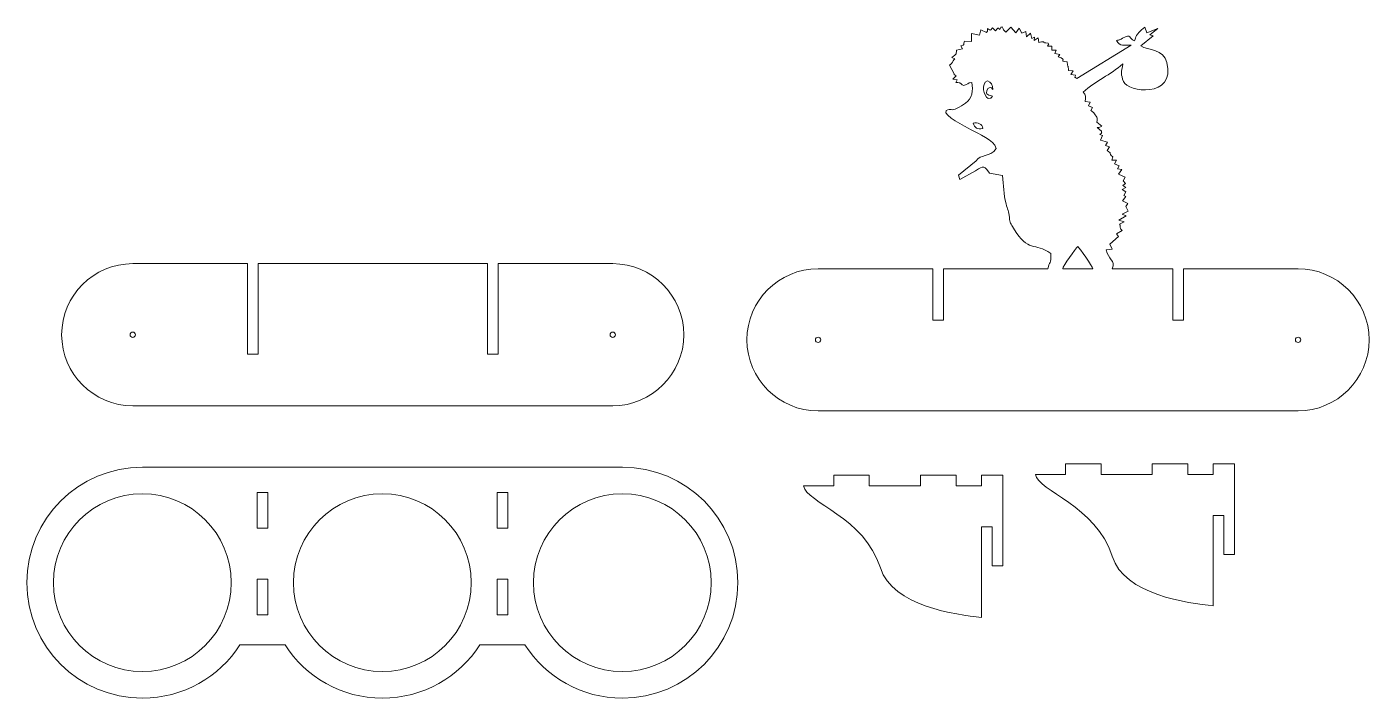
# Model space of a CAD drawing. Header units: millimetres. Extents: x -319 to 436, y -128 to 250.
import ezdxf

# ---------------------------------------------------------------- set-up
doc = ezdxf.new("R2010")
doc.units = ezdxf.units.MM
doc.header["$MEASUREMENT"] = 0
doc.layers.add('layer 1', color=7, linetype='Continuous')

msp = doc.modelspace()

# ---------------------------------------------------------------- linework, layer by layer
at = {"layer": 'layer 1', "lineweight": 9}
for points, knots in [([(317.0084, 248.7989), (317.0084, 248.7989), (310.9258, 246.3178), (310.9258, 246.3178), (310.9258, 246.3178), (310.9258, 246.3178), (309.7331, 249.5009), (309.7331, 249.5009), (309.7331, 249.5009), (303.8595, 245.0224), (305.0998, 244.1285), (303.8586, 241.9666), (303.8586, 241.9666), (300.5884, 242.799), (302.6176, 246.4573), (297.2582, 243.287), (297.2582, 243.287), (294.6724, 241.7574), (295.6166, 242.7496), (293.8405, 242.0142), (293.8405, 242.0142), (295.8816, 238.3378), (297.9486, 239.7024), (301.9912, 239.4773), (301.9912, 239.4773), (301.9912, 239.4773), (271.5027, 220.621), (271.5027, 220.621), (271.5027, 220.621), (270.0081, 222.2066), (270.1682, 219.98), (270.8185, 222.5697), (270.8185, 222.5697), (270.8185, 222.5697), (268.1104, 222.9476), (268.1104, 222.9476), (268.1104, 222.9476), (268.1104, 222.9476), (269.4921, 225.011), (269.4921, 225.011), (269.4921, 225.011), (269.4921, 225.011), (266.7417, 225.2031), (266.7417, 225.2031), (266.7417, 225.2031), (266.7402, 225.433), (266.755, 226.6806), (266.719, 226.8645), (266.719, 226.8645), (266.5066, 227.9523), (266.5048, 227.3516), (266.2091, 228.0962), (266.2091, 228.0962), (266.2091, 228.0962), (266.0443, 230.0945), (266.0443, 230.0945), (266.0443, 230.0945), (260.6285, 230.3248), (266.8699, 231.1839), (261.063, 232.83), (261.063, 232.83), (261.063, 232.83), (261.9601, 234.27), (261.9601, 234.27), (261.9601, 234.27), (261.9601, 234.27), (259.1753, 234.6929), (259.1753, 234.6929), (259.1753, 234.6929), (259.1753, 234.6929), (259.8245, 236.7021), (259.8245, 236.7021), (259.8245, 236.7021), (259.8245, 236.7021), (257.4991, 236.7185), (257.4991, 236.7185), (257.4991, 236.7185), (257.4991, 236.7185), (257.4843, 238.8313), (257.4843, 238.8313), (257.4843, 238.8313), (257.4843, 238.8313), (254.9641, 238.8147), (254.9641, 238.8147), (254.9641, 238.8147), (256.4006, 240.922), (255.3859, 239.2041), (255.3051, 240.5587), (255.3051, 240.5587), (251.003, 240.7306), (254.7886, 241.9616), (250.169, 241.0065), (250.169, 241.0065), (250.169, 241.0065), (249.698, 243.4762), (249.698, 243.4762), (249.698, 243.4762), (249.698, 243.4762), (247.5513, 242.1375), (247.5513, 242.1375), (247.5513, 242.1375), (247.5513, 242.1375), (247.6993, 244.0072), (247.6993, 244.0072), (247.6993, 244.0072), (247.6993, 244.0072), (246.2432, 243.1768), (246.2432, 243.1768), (246.2432, 243.1768), (246.2432, 243.1768), (245.4349, 246.1373), (245.4349, 246.1373), (245.4349, 246.1373), (245.4349, 246.1373), (243.1364, 244.1515), (243.1364, 244.1515), (243.1364, 244.1515), (243.1364, 244.1515), (242.7838, 247.0888), (242.7838, 247.0888), (242.7838, 247.0888), (242.7838, 247.0888), (240.5032, 246.1079), (240.5032, 246.1079), (240.5032, 246.1079), (240.5032, 246.1079), (239.0708, 249.0771), (239.0708, 249.0771), (239.0708, 249.0771), (239.0708, 249.0771), (237.1924, 246.3053), (237.1924, 246.3053), (237.1924, 246.3053), (237.1924, 246.3053), (234.407, 249.4854), (234.407, 249.4854), (234.407, 249.4854), (234.407, 249.4854), (231.5267, 246.8352), (231.5267, 246.8352), (231.5267, 246.8352), (230.0442, 247.9355), (230.4933, 247.8479), (229.5316, 249.7579), (229.5316, 249.7579), (228.3513, 249.2514), (229.1298, 249.7276), (228.1472, 248.1677), (228.1472, 248.1677), (226.6854, 249.6195), (227.5588, 249.3912), (225.741, 247.5543), (225.741, 247.5543), (225.741, 247.5543), (224.0224, 249.1287), (224.0224, 249.1287), (224.0224, 249.1287), (222.4156, 247.1653), (223.3038, 247.7131), (221.2386, 248.7447), (221.2386, 248.7447), (221.1591, 245.8724), (221.5823, 248.0198), (220.6738, 246.4926), (220.6738, 246.4926), (220.6738, 246.4926), (217.58, 248.0184), (217.58, 248.0184), (217.58, 248.0184), (217.58, 248.0184), (216.6948, 245.0902), (216.6948, 245.0902), (216.6948, 245.0902), (216.6948, 245.0902), (212.2789, 246.0624), (212.2789, 246.0624), (212.2789, 246.0624), (212.2789, 246.0624), (212.3196, 241.5719), (212.3196, 241.5719), (212.3196, 241.5719), (212.3196, 241.5719), (208.3312, 241.6345), (208.3312, 241.6345), (208.3312, 241.6345), (207.4096, 239.7985), (208.7828, 239.4718), (206.2348, 239.0562), (206.2348, 239.0562), (206.2348, 239.0562), (207.1032, 237.469), (207.1032, 237.469), (207.1032, 237.469), (207.1032, 237.469), (203.8671, 236.6873), (203.8671, 236.6873), (203.8671, 236.6873), (203.6611, 233.6804), (203.6001, 234.7716), (201.2528, 232.484), (201.2528, 232.484), (201.2528, 232.484), (202.9418, 231.7991), (202.9418, 231.7991), (202.9418, 231.7991), (200.8952, 229.7517), (202.3076, 230.0562), (199.8778, 228.1492), (199.8778, 228.1492), (199.8778, 228.1492), (202.4504, 223.2731), (202.4504, 223.2731), (202.4504, 223.2731), (202.4777, 223.2193), (202.5309, 223.0557), (202.5624, 223.0081), (202.5624, 223.0081), (202.848, 222.577), (203.054, 222.5861), (203.7087, 222.2381), (203.7087, 222.2381), (203.7087, 222.2381), (201.6792, 220.3631), (201.6792, 220.3631), (201.6792, 220.3631), (201.6792, 220.3631), (204.117, 219.922), (204.117, 219.922), (204.117, 219.922), (204.117, 219.922), (203.4817, 218.3594), (203.4817, 218.3594), (203.4817, 218.3594), (206.9029, 218.3569), (205.1759, 218.0789), (207.8917, 216.7032), (207.8917, 216.7032), (210.2699, 217.4734), (209.8599, 218.1875), (212.4674, 218.4128), (212.4674, 218.4128), (213.1716, 214.0744), (212.7132, 209.3257), (208.9121, 206.8064), (208.9121, 206.8064), (207.5361, 205.8943), (205.6639, 204.7712), (204.2056, 203.9888), (204.2056, 203.9888), (200.6845, 202.1007), (200.7393, 204.1623), (198.0709, 202.5974), (198.0709, 202.5974), (195.6854, 199.9014), (209.4177, 193.484), (211.7706, 192.0391), (211.7706, 192.0391), (216.2448, 189.2912), (224.8291, 186.4364), (226.1409, 181.2325), (226.1409, 181.2325), (222.5497, 176.1035), (217.1937, 178.2431), (214.8012, 174.3225), (214.8012, 174.3225), (214.8012, 174.3225), (204.9392, 166.2362), (204.9392, 166.2362), (204.9392, 166.2362), (204.9392, 166.2362), (205.6353, 163.8291), (205.6353, 163.8291), (205.6353, 163.8291), (205.6353, 163.8291), (214.5904, 168.7437), (214.5904, 168.7437), (214.5904, 168.7437), (219.0589, 172.0531), (219.6796, 171.2168), (222.2925, 167.3256), (222.2925, 167.3256), (222.2925, 167.3256), (229.6863, 166.0758), (229.6863, 166.0758), (229.6863, 166.0758), (230.2884, 160.5452), (230.2923, 155.6035), (231.6919, 150.1037), (231.6919, 150.1037), (232.4897, 146.9689), (233.2669, 146.0092), (233.5407, 142.4836), (233.5407, 142.4836), (233.8022, 139.1154), (234.2058, 139.1496), (235.9027, 136.394), (235.9027, 136.394), (244.5729, 122.3162), (247.3906, 128.9471), (256.8645, 122.1195), (256.8645, 122.1195), (257.3451, 116.2602), (255.8402, 117.6378), (255.2473, 113.6298), (255.2473, 113.6298), (255.2473, 113.6298), (196.4386, 113.6298), (196.4386, 113.6298), (196.4386, 113.6298), (196.4386, 113.6298), (196.4386, 84.6013), (196.4386, 84.6013), (196.4386, 84.6013), (196.4386, 84.6013), (190.4386, 84.6013), (190.4386, 84.6013), (190.4386, 84.6013), (190.4386, 84.6013), (190.4386, 113.6298), (190.4386, 113.6298), (190.4386, 113.6298), (190.4386, 113.6298), (125.9376, 113.6298), (125.9376, 113.6298), (125.9376, 113.6298), (103.9402, 113.6298), (85.9384, 95.6297), (85.9384, 73.6295), (85.9384, 73.6295), (85.9384, 73.6295), (85.9384, 73.6295), (85.9384, 73.6295), (85.9384, 73.6295), (85.9384, 51.6298), (103.9401, 33.6298), (125.9376, 33.6298), (125.9376, 33.6298), (125.9376, 33.6298), (395.9392, 33.6298), (395.9392, 33.6298), (395.9392, 33.6298), (417.9367, 33.6298), (435.9384, 51.6298), (435.9384, 73.6295), (435.9384, 73.6295), (435.9384, 73.6295), (435.9384, 73.6295), (435.9384, 73.6295), (435.9384, 73.6295), (435.9384, 95.6297), (417.9367, 113.6298), (395.9392, 113.6298), (395.9392, 113.6298), (395.9392, 113.6298), (331.4386, 113.6298), (331.4386, 113.6298), (331.4386, 113.6298), (331.4386, 113.6298), (331.4386, 84.6013), (331.4386, 84.6013), (331.4386, 84.6013), (331.4386, 84.6013), (325.4386, 84.6013), (325.4386, 84.6013), (325.4386, 84.6013), (325.4386, 84.6013), (325.4386, 113.6298), (325.4386, 113.6298), (325.4386, 113.6298), (325.4386, 113.6298), (291.3526, 113.6298), (291.3526, 113.6298), (291.3526, 113.6298), (293.5992, 118.4302), (288.9785, 118.7952), (288.0129, 124.3081), (288.0129, 124.3081), (288.0129, 124.3081), (291.302, 124.6919), (291.302, 124.6919), (291.302, 124.6919), (291.302, 124.6919), (289.9943, 127.4331), (289.9943, 127.4331), (289.9943, 127.4331), (289.9943, 127.4331), (294.9781, 131.6858), (294.9781, 131.6858), (294.9781, 131.6858), (294.9781, 131.6858), (293.8327, 133.3099), (293.8327, 133.3099), (293.8327, 133.3099), (293.8327, 133.3099), (296.9314, 135.0662), (296.9314, 135.0662), (296.9314, 135.0662), (294.8643, 137.8533), (296.7249, 136.6168), (295.4666, 138.7246), (295.4666, 138.7246), (295.4666, 138.7246), (298.207, 140.0043), (298.207, 140.0043), (298.207, 140.0043), (298.207, 140.0043), (295.0838, 140.9305), (295.0838, 140.9305), (295.0838, 140.9305), (295.0838, 140.9305), (299.2319, 143.331), (299.2319, 143.331), (299.2319, 143.331), (299.2319, 143.331), (296.9266, 144.3724), (296.9266, 144.3724), (296.9266, 144.3724), (296.9266, 144.3724), (300.4593, 146.0579), (300.4593, 146.0579), (300.4593, 146.0579), (300.4593, 146.0579), (298.9777, 148.5693), (298.9777, 148.5693), (298.9777, 148.5693), (298.9777, 148.5693), (300.1723, 150.3766), (300.1723, 150.3766), (300.1723, 150.3766), (300.1723, 150.3766), (297.2362, 151.9021), (297.2362, 151.9021), (297.2362, 151.9021), (297.2362, 151.9021), (299.104, 154.2626), (299.104, 154.2626), (299.104, 154.2626), (299.104, 154.2626), (297.937, 154.8512), (297.937, 154.8512), (297.937, 154.8512), (297.937, 154.8512), (299.1368, 156.9672), (299.1368, 156.9672), (299.1368, 156.9672), (299.1368, 156.9672), (296.9421, 158.2289), (296.9421, 158.2289), (296.9421, 158.2289), (296.9421, 158.2289), (299.0603, 159.311), (299.0603, 159.311), (299.0603, 159.311), (299.0603, 159.311), (297.4246, 160.514), (297.4246, 160.514), (297.4246, 160.514), (297.4246, 160.514), (298.9659, 161.5691), (298.9659, 161.5691), (298.9659, 161.5691), (298.9659, 161.5691), (297.5589, 163.1731), (297.5589, 163.1731), (297.5589, 163.1731), (297.5589, 163.1731), (298.6952, 165.1227), (298.6952, 165.1227), (298.6952, 165.1227), (298.6952, 165.1227), (294.8755, 166.8756), (294.8755, 166.8756), (294.8755, 166.8756), (294.8755, 166.8756), (296.7397, 169.5336), (296.7397, 169.5336), (296.7397, 169.5336), (296.7397, 169.5336), (294.3271, 169.9096), (294.3271, 169.9096), (294.3271, 169.9096), (294.3271, 169.9096), (295.3626, 171.5173), (295.3626, 171.5173), (295.3626, 171.5173), (295.3626, 171.5173), (292.7203, 172.6857), (292.7203, 172.6857), (292.7203, 172.6857), (292.7203, 172.6857), (293.8937, 174.6403), (293.8937, 174.6403), (293.8937, 174.6403), (293.8937, 174.6403), (291.1324, 174.6319), (291.1324, 174.6319), (291.1324, 174.6319), (291.1324, 174.6319), (291.7953, 176.5512), (291.7953, 176.5512), (291.7953, 176.5512), (288.5296, 178.9931), (291.8235, 178.2329), (288.6404, 180.0889), (288.6404, 180.0889), (288.6404, 180.0889), (289.8364, 182.2725), (289.8364, 182.2725), (289.8364, 182.2725), (289.8364, 182.2725), (287.5437, 182.9503), (287.5437, 182.9503), (287.5437, 182.9503), (287.5437, 182.9503), (288.7101, 184.7752), (288.7101, 184.7752), (288.7101, 184.7752), (288.7101, 184.7752), (284.7442, 185.9379), (284.7442, 185.9379), (284.7442, 185.9379), (284.7442, 185.9379), (285.9121, 188.5257), (285.9121, 188.5257), (285.9121, 188.5257), (285.9121, 188.5257), (284.3975, 189.1492), (284.3975, 189.1492), (284.3975, 189.1492), (286.2741, 190.7014), (285.2136, 189.2446), (285.3647, 191.0098), (285.3647, 191.0098), (285.3647, 191.0098), (282.9096, 193.1285), (282.9096, 193.1285), (282.9096, 193.1285), (284.6472, 193.1519), (284.2612, 193.0866), (285.5083, 193.8614), (285.5083, 193.8614), (285.5083, 193.8614), (282.7411, 196.0758), (282.7411, 196.0758), (282.7411, 196.0758), (283.1087, 198.8833), (283.3304, 198.1103), (280.9932, 201.3115), (280.9932, 201.3115), (280.5043, 201.9812), (280.2771, 202.0238), (279.3266, 202.6944), (279.3266, 202.6944), (279.3266, 202.6944), (280.3092, 204.4423), (280.3092, 204.4423), (280.3092, 204.4423), (280.3092, 204.4423), (278.0828, 205.3063), (278.0828, 205.3063), (278.0828, 205.3063), (278.0828, 205.3063), (278.9824, 207.2714), (278.9824, 207.2714), (278.9824, 207.2714), (278.9824, 207.2714), (276.1733, 207.7933), (276.1733, 207.7933), (276.1733, 207.7933), (276.3775, 210.2164), (276.8598, 211.2992), (274.9851, 213.0025), (274.9851, 213.0025), (282.2854, 219.5831), (290.1735, 222.5183), (297.4629, 229.0076), (297.4629, 229.0076), (296.3744, 223.9835), (296.2715, 223.0347), (297.7262, 219.0222), (297.7262, 219.0222), (299.9667, 212.842), (327.1087, 209.4217), (322.2016, 229.6217), (322.2016, 229.6217), (320.3317, 237.3187), (311.5407, 236.3966), (307.5033, 239.0639), (307.5033, 239.0639), (307.5033, 239.0639), (314.4588, 244.6075), (314.4588, 244.6075), (314.4588, 244.6075), (314.4588, 244.6075), (312.5367, 245.268), (312.5367, 245.268), (312.5367, 245.268), (312.5367, 245.268), (317.0084, 248.7989), (317.0084, 248.7989)], [0, 0, 0, 0, 0.00662252, 0.00662252, 0.00662252, 0.00662252, 0.01324503, 0.01324503, 0.01324503, 0.01324503, 0.01986755, 0.01986755, 0.01986755, 0.01986755, 0.02649007, 0.02649007, 0.02649007, 0.02649007, 0.03311258, 0.03311258, 0.03311258, 0.03311258, 0.0397351, 0.0397351, 0.0397351, 0.0397351, 0.04635762, 0.04635762, 0.04635762, 0.04635762, 0.05298013, 0.05298013, 0.05298013, 0.05298013, 0.05960265, 0.05960265, 0.05960265, 0.05960265, 0.06622517, 0.06622517, 0.06622517, 0.06622517, 0.07284768, 0.07284768, 0.07284768, 0.07284768, 0.0794702, 0.0794702, 0.0794702, 0.0794702, 0.08609272, 0.08609272, 0.08609272, 0.08609272, 0.09271523, 0.09271523, 0.09271523, 0.09271523, 0.09933775, 0.09933775, 0.09933775, 0.09933775, 0.10596026, 0.10596026, 0.10596026, 0.10596026, 0.11258278, 0.11258278, 0.11258278, 0.11258278, 0.1192053, 0.1192053, 0.1192053, 0.1192053, 0.12582781, 0.12582781, 0.12582781, 0.12582781, 0.13245033, 0.13245033, 0.13245033, 0.13245033, 0.13907285, 0.13907285, 0.13907285, 0.13907285, 0.14569536, 0.14569536, 0.14569536, 0.14569536, 0.15231788, 0.15231788, 0.15231788, 0.15231788, 0.1589404, 0.1589404, 0.1589404, 0.1589404, 0.16556291, 0.16556291, 0.16556291, 0.16556291, 0.17218543, 0.17218543, 0.17218543, 0.17218543, 0.17880795, 0.17880795, 0.17880795, 0.17880795, 0.18543046, 0.18543046, 0.18543046, 0.18543046, 0.19205298, 0.19205298, 0.19205298, 0.19205298, 0.1986755, 0.1986755, 0.1986755, 0.1986755, 0.20529801, 0.20529801, 0.20529801, 0.20529801, 0.21192053, 0.21192053, 0.21192053, 0.21192053, 0.21854305, 0.21854305, 0.21854305, 0.21854305, 0.22516556, 0.22516556, 0.22516556, 0.22516556, 0.23178808, 0.23178808, 0.23178808, 0.23178808, 0.2384106, 0.2384106, 0.2384106, 0.2384106, 0.24503311, 0.24503311, 0.24503311, 0.24503311, 0.25165563, 0.25165563, 0.25165563, 0.25165563, 0.25827815, 0.25827815, 0.25827815, 0.25827815, 0.26490066, 0.26490066, 0.26490066, 0.26490066, 0.27152318, 0.27152318, 0.27152318, 0.27152318, 0.2781457, 0.2781457, 0.2781457, 0.2781457, 0.28476821, 0.28476821, 0.28476821, 0.28476821, 0.29139073, 0.29139073, 0.29139073, 0.29139073, 0.29801325, 0.29801325, 0.29801325, 0.29801325, 0.30463576, 0.30463576, 0.30463576, 0.30463576, 0.31125828, 0.31125828, 0.31125828, 0.31125828, 0.31788079, 0.31788079, 0.31788079, 0.31788079, 0.32450331, 0.32450331, 0.32450331, 0.32450331, 0.33112583, 0.33112583, 0.33112583, 0.33112583, 0.33774834, 0.33774834, 0.33774834, 0.33774834, 0.34437086, 0.34437086, 0.34437086, 0.34437086, 0.35099338, 0.35099338, 0.35099338, 0.35099338, 0.35761589, 0.35761589, 0.35761589, 0.35761589, 0.36423841, 0.36423841, 0.36423841, 0.36423841, 0.37086093, 0.37086093, 0.37086093, 0.37086093, 0.37748344, 0.37748344, 0.37748344, 0.37748344, 0.38410596, 0.38410596, 0.38410596, 0.38410596, 0.39072848, 0.39072848, 0.39072848, 0.39072848, 0.39735099, 0.39735099, 0.39735099, 0.39735099, 0.40397351, 0.40397351, 0.40397351, 0.40397351, 0.41059603, 0.41059603, 0.41059603, 0.41059603, 0.41721854, 0.41721854, 0.41721854, 0.41721854, 0.42384106, 0.42384106, 0.42384106, 0.42384106, 0.43046358, 0.43046358, 0.43046358, 0.43046358, 0.43708609, 0.43708609, 0.43708609, 0.43708609, 0.44370861, 0.44370861, 0.44370861, 0.44370861, 0.45033113, 0.45033113, 0.45033113, 0.45033113, 0.45695364, 0.45695364, 0.45695364, 0.45695364, 0.46357616, 0.46357616, 0.46357616, 0.46357616, 0.47019868, 0.47019868, 0.47019868, 0.47019868, 0.47682119, 0.47682119, 0.47682119, 0.47682119, 0.48344371, 0.48344371, 0.48344371, 0.48344371, 0.49006623, 0.49006623, 0.49006623, 0.49006623, 0.49668874, 0.49668874, 0.49668874, 0.49668874, 0.50331126, 0.50331126, 0.50331126, 0.50331126, 0.50993377, 0.50993377, 0.50993377, 0.50993377, 0.51655629, 0.51655629, 0.51655629, 0.51655629, 0.52317881, 0.52317881, 0.52317881, 0.52317881, 0.52980132, 0.52980132, 0.52980132, 0.52980132, 0.53642384, 0.53642384, 0.53642384, 0.53642384, 0.54304636, 0.54304636, 0.54304636, 0.54304636, 0.54966887, 0.54966887, 0.54966887, 0.54966887, 0.55629139, 0.55629139, 0.55629139, 0.55629139, 0.56291391, 0.56291391, 0.56291391, 0.56291391, 0.56953642, 0.56953642, 0.56953642, 0.56953642, 0.57615894, 0.57615894, 0.57615894, 0.57615894, 0.58278146, 0.58278146, 0.58278146, 0.58278146, 0.58940397, 0.58940397, 0.58940397, 0.58940397, 0.59602649, 0.59602649, 0.59602649, 0.59602649, 0.60264901, 0.60264901, 0.60264901, 0.60264901, 0.60927152, 0.60927152, 0.60927152, 0.60927152, 0.61589404, 0.61589404, 0.61589404, 0.61589404, 0.62251656, 0.62251656, 0.62251656, 0.62251656, 0.62913907, 0.62913907, 0.62913907, 0.62913907, 0.63576159, 0.63576159, 0.63576159, 0.63576159, 0.64238411, 0.64238411, 0.64238411, 0.64238411, 0.64900662, 0.64900662, 0.64900662, 0.64900662, 0.65562914, 0.65562914, 0.65562914, 0.65562914, 0.66225166, 0.66225166, 0.66225166, 0.66225166, 0.66887417, 0.66887417, 0.66887417, 0.66887417, 0.67549669, 0.67549669, 0.67549669, 0.67549669, 0.68211921, 0.68211921, 0.68211921, 0.68211921, 0.68874172, 0.68874172, 0.68874172, 0.68874172, 0.69536424, 0.69536424, 0.69536424, 0.69536424, 0.70198675, 0.70198675, 0.70198675, 0.70198675, 0.70860927, 0.70860927, 0.70860927, 0.70860927, 0.71523179, 0.71523179, 0.71523179, 0.71523179, 0.7218543, 0.7218543, 0.7218543, 0.7218543, 0.72847682, 0.72847682, 0.72847682, 0.72847682, 0.73509934, 0.73509934, 0.73509934, 0.73509934, 0.74172185, 0.74172185, 0.74172185, 0.74172185, 0.74834437, 0.74834437, 0.74834437, 0.74834437, 0.75496689, 0.75496689, 0.75496689, 0.75496689, 0.7615894, 0.7615894, 0.7615894, 0.7615894, 0.76821192, 0.76821192, 0.76821192, 0.76821192, 0.77483444, 0.77483444, 0.77483444, 0.77483444, 0.78145695, 0.78145695, 0.78145695, 0.78145695, 0.78807947, 0.78807947, 0.78807947, 0.78807947, 0.79470199, 0.79470199, 0.79470199, 0.79470199, 0.8013245, 0.8013245, 0.8013245, 0.8013245, 0.80794702, 0.80794702, 0.80794702, 0.80794702, 0.81456954, 0.81456954, 0.81456954, 0.81456954, 0.82119205, 0.82119205, 0.82119205, 0.82119205, 0.82781457, 0.82781457, 0.82781457, 0.82781457, 0.83443709, 0.83443709, 0.83443709, 0.83443709, 0.8410596, 0.8410596, 0.8410596, 0.8410596, 0.84768212, 0.84768212, 0.84768212, 0.84768212, 0.85430464, 0.85430464, 0.85430464, 0.85430464, 0.86092715, 0.86092715, 0.86092715, 0.86092715, 0.86754967, 0.86754967, 0.86754967, 0.86754967, 0.87417219, 0.87417219, 0.87417219, 0.87417219, 0.8807947, 0.8807947, 0.8807947, 0.8807947, 0.88741722, 0.88741722, 0.88741722, 0.88741722, 0.89403974, 0.89403974, 0.89403974, 0.89403974, 0.90066225, 0.90066225, 0.90066225, 0.90066225, 0.90728477, 0.90728477, 0.90728477, 0.90728477, 0.91390728, 0.91390728, 0.91390728, 0.91390728, 0.9205298, 0.9205298, 0.9205298, 0.9205298, 0.92715232, 0.92715232, 0.92715232, 0.92715232, 0.93377483, 0.93377483, 0.93377483, 0.93377483, 0.94039735, 0.94039735, 0.94039735, 0.94039735, 0.94701987, 0.94701987, 0.94701987, 0.94701987, 0.95364238, 0.95364238, 0.95364238, 0.95364238, 0.9602649, 0.9602649, 0.9602649, 0.9602649, 0.96688742, 0.96688742, 0.96688742, 0.96688742, 0.97350993, 0.97350993, 0.97350993, 0.97350993, 0.98013245, 0.98013245, 0.98013245, 0.98013245, 0.98675497, 0.98675497, 0.98675497, 0.98675497, 1, 1, 1, 1]), ([(224.1201, 210.7333), (222.7489, 209.183), (223.8326, 209.7887), (221.6663, 209.3662), (221.6663, 209.3662), (218.9676, 211.25), (217.4357, 217.537), (221.1692, 219.4312), (221.1692, 219.4312), (223.5155, 218.6241), (224.1003, 217.0139), (224.3311, 214.5435), (224.3311, 214.5435), (223.1292, 216.1246), (222.7764, 215.4779), (221.3984, 215.0006), (221.3984, 215.0006), (219.179, 210.909), (222.6043, 211.4453), (224.1201, 210.7333)], [0, 0, 0, 0, 0.16666667, 0.16666667, 0.16666667, 0.16666667, 0.33333333, 0.33333333, 0.33333333, 0.33333333, 0.5, 0.5, 0.5, 0.5, 0.66666667, 0.66666667, 0.66666667, 0.66666667, 1, 1, 1, 1]), ([(213.2238, 195.6201), (215.6928, 196.145), (218.4277, 195.0938), (218.6289, 192.5351), (218.6289, 192.5351), (215.4003, 191.73), (214.1051, 192.9685), (213.2238, 195.6201)], [0, 0, 0, 0, 0.33333333, 0.33333333, 0.33333333, 0.33333333, 1, 1, 1, 1]), ([(272.0244, 126.1183), (273.0298, 125.356), (280.3074, 114.8571), (280.5541, 113.6118), (280.5541, 113.6118), (280.5541, 113.6118), (263.5491, 113.6478), (263.5491, 113.6478), (263.5491, 113.6478), (263.6636, 114.9441), (270.8228, 125.1463), (272.0244, 126.1183)], [0, 0, 0, 0, 0.25, 0.25, 0.25, 0.25, 0.5, 0.5, 0.5, 0.5, 1, 1, 1, 1]), ([(125.9384, 75.1298), (126.7668, 75.1298), (127.4384, 74.4582), (127.4384, 73.6298), (127.4384, 73.6298), (127.4384, 72.8014), (126.7668, 72.1298), (125.9384, 72.1298), (125.9384, 72.1298), (125.11, 72.1298), (124.4384, 72.8014), (124.4384, 73.6298), (124.4384, 73.6298), (124.4384, 74.4582), (125.11, 75.1298), (125.9384, 75.1298)], [0, 0, 0, 0, 0.2, 0.2, 0.2, 0.2, 0.4, 0.4, 0.4, 0.4, 0.6, 0.6, 0.6, 0.6, 1, 1, 1, 1]), ([(395.9384, 75.1298), (396.7668, 75.1298), (397.4384, 74.4582), (397.4384, 73.6298), (397.4384, 73.6298), (397.4384, 72.8014), (396.7668, 72.1298), (395.9384, 72.1298), (395.9384, 72.1298), (395.11, 72.1298), (394.4384, 72.8014), (394.4384, 73.6298), (394.4384, 73.6298), (394.4384, 74.4582), (395.11, 75.1298), (395.9384, 75.1298)], [0, 0, 0, 0, 0.2, 0.2, 0.2, 0.2, 0.4, 0.4, 0.4, 0.4, 0.6, 0.6, 0.6, 0.6, 1, 1, 1, 1])]:
    msp.add_open_spline(points, degree=3, knots=knots, dxfattribs=at)
at = {"layer": 'layer 1', "color": 250, "lineweight": 20}
for points, knots in [([(-259.5725, 116.4827), (-259.5725, 116.4827), (-195.0723, 116.4827), (-195.0723, 116.4827), (-195.0723, 116.4827), (-195.0723, 116.4827), (-195.0723, 65.483), (-195.0723, 65.483), (-195.0723, 65.483), (-195.0723, 65.483), (-189.0723, 65.483), (-189.0723, 65.483), (-189.0723, 65.483), (-189.0723, 65.483), (-189.0723, 116.4827), (-189.0723, 116.4827), (-189.0723, 116.4827), (-189.0723, 116.4827), (-60.0723, 116.4827), (-60.0723, 116.4827), (-60.0723, 116.4827), (-60.0723, 116.4827), (-60.0723, 65.483), (-60.0723, 65.483), (-60.0723, 65.483), (-60.0723, 65.483), (-54.0723, 65.483), (-54.0723, 65.483), (-54.0723, 65.483), (-54.0723, 65.483), (-54.0723, 116.4827), (-54.0723, 116.4827), (-54.0723, 116.4827), (-54.0723, 116.4827), (10.4275, 116.4827), (10.4275, 116.4827), (10.4275, 116.4827), (32.4275, 116.4827), (50.4275, 98.4827), (50.4275, 76.4827), (50.4275, 76.4827), (50.4275, 76.4827), (50.4275, 76.4827), (50.4275, 76.4827), (50.4275, 76.4827), (50.4275, 54.4827), (32.4275, 36.4827), (10.4275, 36.4827), (10.4275, 36.4827), (10.4275, 36.4827), (-259.5725, 36.4827), (-259.5725, 36.4827), (-259.5725, 36.4827), (-281.5725, 36.4827), (-299.5725, 54.4827), (-299.5725, 76.4827), (-299.5725, 76.4827), (-299.5725, 76.4827), (-299.5725, 76.4827), (-299.5725, 76.4827), (-299.5725, 76.4827), (-299.5725, 98.4827), (-281.5725, 116.4827), (-259.5725, 116.4827)], [0, 0, 0, 0, 0.05882353, 0.05882353, 0.05882353, 0.05882353, 0.11764706, 0.11764706, 0.11764706, 0.11764706, 0.17647059, 0.17647059, 0.17647059, 0.17647059, 0.23529412, 0.23529412, 0.23529412, 0.23529412, 0.29411765, 0.29411765, 0.29411765, 0.29411765, 0.35294118, 0.35294118, 0.35294118, 0.35294118, 0.41176471, 0.41176471, 0.41176471, 0.41176471, 0.47058824, 0.47058824, 0.47058824, 0.47058824, 0.52941176, 0.52941176, 0.52941176, 0.52941176, 0.58823529, 0.58823529, 0.58823529, 0.58823529, 0.64705882, 0.64705882, 0.64705882, 0.64705882, 0.70588235, 0.70588235, 0.70588235, 0.70588235, 0.76470588, 0.76470588, 0.76470588, 0.76470588, 0.82352941, 0.82352941, 0.82352941, 0.82352941, 0.88235294, 0.88235294, 0.88235294, 0.88235294, 1, 1, 1, 1]), ([(-259.5725, 77.9827), (-258.7441, 77.9827), (-258.0725, 77.3111), (-258.0725, 76.4827), (-258.0725, 76.4827), (-258.0725, 75.6543), (-258.7441, 74.9827), (-259.5725, 74.9827), (-259.5725, 74.9827), (-260.4009, 74.9827), (-261.0725, 75.6543), (-261.0725, 76.4827), (-261.0725, 76.4827), (-261.0725, 77.3111), (-260.4009, 77.9827), (-259.5725, 77.9827)], [0, 0, 0, 0, 0.2, 0.2, 0.2, 0.2, 0.4, 0.4, 0.4, 0.4, 0.6, 0.6, 0.6, 0.6, 1, 1, 1, 1]), ([(10.4275, 77.9827), (11.2559, 77.9827), (11.9275, 77.3111), (11.9275, 76.4827), (11.9275, 76.4827), (11.9275, 75.6543), (11.2559, 74.9827), (10.4275, 74.9827), (10.4275, 74.9827), (9.5991, 74.9827), (8.9275, 75.6543), (8.9275, 76.4827), (8.9275, 76.4827), (8.9275, 77.3111), (9.5991, 77.9827), (10.4275, 77.9827)], [0, 0, 0, 0, 0.2, 0.2, 0.2, 0.2, 0.4, 0.4, 0.4, 0.4, 0.6, 0.6, 0.6, 0.6, 1, 1, 1, 1]), ([(15.8601, 1.9574), (51.7586, 1.9574), (80.8601, -27.1441), (80.8601, -63.0426), (80.8601, -63.0426), (80.8601, -98.9411), (51.7586, -128.0426), (15.8601, -128.0426), (15.8601, -128.0426), (-7.1518, -128.0426), (-27.3701, -116.0839), (-38.9209, -98.0426), (-38.9209, -98.0426), (-38.9209, -98.0426), (-64.3588, -98.0426), (-64.3588, -98.0426), (-64.3588, -98.0426), (-75.9096, -116.0839), (-96.1279, -128.0426), (-119.1398, -128.0426), (-119.1398, -128.0426), (-142.1517, -128.0426), (-162.37, -116.0839), (-173.9208, -98.0426), (-173.9208, -98.0426), (-182.4002, -98.0426), (-190.8795, -98.0426), (-199.3589, -98.0426), (-199.3589, -98.0426), (-210.9097, -116.0839), (-231.128, -128.0426), (-254.1399, -128.0426), (-254.1399, -128.0426), (-290.0384, -128.0426), (-319.1399, -98.9411), (-319.1399, -63.0426), (-319.1399, -63.0426), (-319.1399, -27.1441), (-290.0384, 1.9574), (-254.1399, 1.9574), (-254.1399, 1.9574), (-254.1399, 1.9574), (15.8601, 1.9574), (15.8601, 1.9574)], [0, 0, 0, 0, 0.08333333, 0.08333333, 0.08333333, 0.08333333, 0.16666667, 0.16666667, 0.16666667, 0.16666667, 0.25, 0.25, 0.25, 0.25, 0.33333333, 0.33333333, 0.33333333, 0.33333333, 0.41666667, 0.41666667, 0.41666667, 0.41666667, 0.5, 0.5, 0.5, 0.5, 0.58333333, 0.58333333, 0.58333333, 0.58333333, 0.66666667, 0.66666667, 0.66666667, 0.66666667, 0.75, 0.75, 0.75, 0.75, 0.83333333, 0.83333333, 0.83333333, 0.83333333, 1, 1, 1, 1]), ([(265.146, -2.1426), (265.146, -2.1426), (265.146, 3.8574), (265.146, 3.8574), (265.146, 3.8574), (265.146, 3.8574), (285.146, 3.8574), (285.146, 3.8574), (285.146, 3.8574), (285.146, 3.8574), (285.146, -2.1426), (285.146, -2.1426), (285.146, -2.1426), (285.146, -2.1426), (313.9366, -2.1426), (313.9366, -2.1426), (313.9366, -2.1426), (313.9366, -2.1426), (313.9366, 3.8574), (313.9366, 3.8574), (313.9366, 3.8574), (313.9366, 3.8574), (333.9366, 3.8574), (333.9366, 3.8574), (333.9366, 3.8574), (333.9366, 3.8574), (333.9366, -2.1426), (333.9366, -2.1426), (333.9366, -2.1426), (333.9366, -2.1426), (348.1934, -2.1426), (348.1934, -2.1426), (348.1934, -2.1426), (348.1934, -2.1426), (348.1934, 3.8571), (348.1934, 3.8571), (348.1934, 3.8571), (348.1934, 3.8571), (360.1934, 3.8571), (360.1934, 3.8571), (360.1934, 3.8571), (360.1934, 3.8571), (360.1934, -47.1426), (360.1934, -47.1426), (360.1934, -47.1426), (360.1934, -47.1426), (354.1934, -47.1426), (354.1934, -47.1426), (354.1934, -47.1426), (354.1934, -47.1426), (354.1934, -25.1709), (354.1934, -25.1709), (354.1934, -25.1709), (354.1934, -25.1709), (348.1934, -25.1709), (348.1934, -25.1709), (348.1934, -25.1709), (348.1934, -25.1709), (348.1934, -76.1425), (348.1934, -76.1425), (348.1934, -76.1425), (334.1015, -74.5106), (298.1846, -69.9517), (291.3773, -48.1992), (291.3773, -48.1992), (282.4572, -19.6952), (249.6161, -11.403), (248.1934, -2.1426), (248.1934, -2.1426), (248.1934, -2.1426), (265.146, -2.1426), (265.146, -2.1426)], [0, 0, 0, 0, 0.05263158, 0.05263158, 0.05263158, 0.05263158, 0.10526316, 0.10526316, 0.10526316, 0.10526316, 0.15789474, 0.15789474, 0.15789474, 0.15789474, 0.21052632, 0.21052632, 0.21052632, 0.21052632, 0.26315789, 0.26315789, 0.26315789, 0.26315789, 0.31578947, 0.31578947, 0.31578947, 0.31578947, 0.36842105, 0.36842105, 0.36842105, 0.36842105, 0.42105263, 0.42105263, 0.42105263, 0.42105263, 0.47368421, 0.47368421, 0.47368421, 0.47368421, 0.52631579, 0.52631579, 0.52631579, 0.52631579, 0.57894737, 0.57894737, 0.57894737, 0.57894737, 0.63157895, 0.63157895, 0.63157895, 0.63157895, 0.68421053, 0.68421053, 0.68421053, 0.68421053, 0.73684211, 0.73684211, 0.73684211, 0.73684211, 0.78947368, 0.78947368, 0.78947368, 0.78947368, 0.84210526, 0.84210526, 0.84210526, 0.84210526, 0.89473684, 0.89473684, 0.89473684, 0.89473684, 1, 1, 1, 1]), ([(134.7528, -8.626), (134.7528, -8.626), (134.7528, -2.626), (134.7528, -2.626), (134.7528, -2.626), (134.7528, -2.626), (154.7528, -2.626), (154.7528, -2.626), (154.7528, -2.626), (154.7528, -2.626), (154.7528, -8.626), (154.7528, -8.626), (154.7528, -8.626), (154.7528, -8.626), (183.5434, -8.626), (183.5434, -8.626), (183.5434, -8.626), (183.5434, -8.626), (183.5434, -2.626), (183.5434, -2.626), (183.5434, -2.626), (183.5434, -2.626), (203.5434, -2.626), (203.5434, -2.626), (203.5434, -2.626), (203.5434, -2.626), (203.5434, -8.626), (203.5434, -8.626), (203.5434, -8.626), (203.5434, -8.626), (217.8002, -8.626), (217.8002, -8.626), (217.8002, -8.626), (217.8002, -8.626), (217.8002, -2.6263), (217.8002, -2.6263), (217.8002, -2.6263), (217.8002, -2.6263), (229.8002, -2.6263), (229.8002, -2.6263), (229.8002, -2.6263), (229.8002, -2.6263), (229.8002, -53.626), (229.8002, -53.626), (229.8002, -53.626), (229.8002, -53.626), (223.8002, -53.626), (223.8002, -53.626), (223.8002, -53.626), (223.8002, -53.626), (223.8002, -31.6543), (223.8002, -31.6543), (223.8002, -31.6543), (223.8002, -31.6543), (217.8002, -31.6543), (217.8002, -31.6543), (217.8002, -31.6543), (217.8002, -31.6543), (217.8002, -82.6259), (217.8002, -82.6259), (217.8002, -82.6259), (203.7083, -80.994), (167.7914, -76.4351), (160.9841, -54.6826), (160.9841, -54.6826), (152.064, -26.1786), (119.2229, -17.8864), (117.8002, -8.626), (117.8002, -8.626), (117.8002, -8.626), (134.7528, -8.626), (134.7528, -8.626)], [0, 0, 0, 0, 0.05263158, 0.05263158, 0.05263158, 0.05263158, 0.10526316, 0.10526316, 0.10526316, 0.10526316, 0.15789474, 0.15789474, 0.15789474, 0.15789474, 0.21052632, 0.21052632, 0.21052632, 0.21052632, 0.26315789, 0.26315789, 0.26315789, 0.26315789, 0.31578947, 0.31578947, 0.31578947, 0.31578947, 0.36842105, 0.36842105, 0.36842105, 0.36842105, 0.42105263, 0.42105263, 0.42105263, 0.42105263, 0.47368421, 0.47368421, 0.47368421, 0.47368421, 0.52631579, 0.52631579, 0.52631579, 0.52631579, 0.57894737, 0.57894737, 0.57894737, 0.57894737, 0.63157895, 0.63157895, 0.63157895, 0.63157895, 0.68421053, 0.68421053, 0.68421053, 0.68421053, 0.73684211, 0.73684211, 0.73684211, 0.73684211, 0.78947368, 0.78947368, 0.78947368, 0.78947368, 0.84210526, 0.84210526, 0.84210526, 0.84210526, 0.89473684, 0.89473684, 0.89473684, 0.89473684, 1, 1, 1, 1]), ([(-254.1399, -13.0426), (-226.5257, -13.0426), (-204.1399, -35.4284), (-204.1399, -63.0426), (-204.1399, -63.0426), (-204.1399, -90.6568), (-226.5257, -113.0426), (-254.1399, -113.0426), (-254.1399, -113.0426), (-281.7541, -113.0426), (-304.1398, -90.6568), (-304.1398, -63.0426), (-304.1398, -63.0426), (-304.1398, -35.4284), (-281.7541, -13.0426), (-254.1399, -13.0426)], [0, 0, 0, 0, 0.2, 0.2, 0.2, 0.2, 0.4, 0.4, 0.4, 0.4, 0.6, 0.6, 0.6, 0.6, 1, 1, 1, 1]), ([(-183.6398, -12.2994), (-183.6398, -12.2994), (-189.6398, -12.2994), (-189.6398, -12.2994), (-189.6398, -12.2994), (-189.6398, -12.2994), (-189.6398, -32.2994), (-189.6398, -32.2994), (-189.6398, -32.2994), (-189.6398, -32.2994), (-183.6398, -32.2994), (-183.6398, -32.2994), (-183.6398, -32.2994), (-183.6398, -32.2994), (-183.6398, -12.2994), (-183.6398, -12.2994)], [0, 0, 0, 0, 0.2, 0.2, 0.2, 0.2, 0.4, 0.4, 0.4, 0.4, 0.6, 0.6, 0.6, 0.6, 1, 1, 1, 1]), ([(-119.1398, -13.0426), (-91.5256, -13.0426), (-69.1398, -35.4284), (-69.1398, -63.0426), (-69.1398, -63.0426), (-69.1398, -90.6568), (-91.5256, -113.0426), (-119.1398, -113.0426), (-119.1398, -113.0426), (-146.754, -113.0426), (-169.1397, -90.6568), (-169.1397, -63.0426), (-169.1397, -63.0426), (-169.1397, -35.4284), (-146.754, -13.0426), (-119.1398, -13.0426)], [0, 0, 0, 0, 0.2, 0.2, 0.2, 0.2, 0.4, 0.4, 0.4, 0.4, 0.6, 0.6, 0.6, 0.6, 1, 1, 1, 1]), ([(-48.6399, -12.2994), (-48.6399, -12.2994), (-54.6399, -12.2994), (-54.6399, -12.2994), (-54.6399, -12.2994), (-54.6399, -12.2994), (-54.6399, -32.2994), (-54.6399, -32.2994), (-54.6399, -32.2994), (-54.6399, -32.2994), (-48.6399, -32.2994), (-48.6399, -32.2994), (-48.6399, -32.2994), (-48.6399, -32.2994), (-48.6399, -12.2994), (-48.6399, -12.2994)], [0, 0, 0, 0, 0.2, 0.2, 0.2, 0.2, 0.4, 0.4, 0.4, 0.4, 0.6, 0.6, 0.6, 0.6, 1, 1, 1, 1]), ([(15.8601, -13.0426), (43.4743, -13.0426), (65.8601, -35.4284), (65.8601, -63.0426), (65.8601, -63.0426), (65.8601, -90.6568), (43.4743, -113.0426), (15.8601, -113.0426), (15.8601, -113.0426), (-11.7541, -113.0426), (-34.1398, -90.6568), (-34.1398, -63.0426), (-34.1398, -63.0426), (-34.1398, -35.4284), (-11.7541, -13.0426), (15.8601, -13.0426)], [0, 0, 0, 0, 0.2, 0.2, 0.2, 0.2, 0.4, 0.4, 0.4, 0.4, 0.6, 0.6, 0.6, 0.6, 1, 1, 1, 1]), ([(-183.6398, -61.09), (-183.6398, -61.09), (-189.6398, -61.09), (-189.6398, -61.09), (-189.6398, -61.09), (-189.6398, -61.09), (-189.6398, -81.09), (-189.6398, -81.09), (-189.6398, -81.09), (-189.6398, -81.09), (-183.6398, -81.09), (-183.6398, -81.09), (-183.6398, -81.09), (-183.6398, -81.09), (-183.6398, -61.09), (-183.6398, -61.09)], [0, 0, 0, 0, 0.2, 0.2, 0.2, 0.2, 0.4, 0.4, 0.4, 0.4, 0.6, 0.6, 0.6, 0.6, 1, 1, 1, 1]), ([(-48.6399, -61.09), (-48.6399, -61.09), (-54.6399, -61.09), (-54.6399, -61.09), (-54.6399, -61.09), (-54.6399, -61.09), (-54.6399, -81.09), (-54.6399, -81.09), (-54.6399, -81.09), (-54.6399, -81.09), (-48.6399, -81.09), (-48.6399, -81.09), (-48.6399, -81.09), (-48.6399, -81.09), (-48.6399, -61.09), (-48.6399, -61.09)], [0, 0, 0, 0, 0.2, 0.2, 0.2, 0.2, 0.4, 0.4, 0.4, 0.4, 0.6, 0.6, 0.6, 0.6, 1, 1, 1, 1])]:
    msp.add_open_spline(points, degree=3, knots=knots, dxfattribs=at)

doc.saveas('drawing.dxf')
